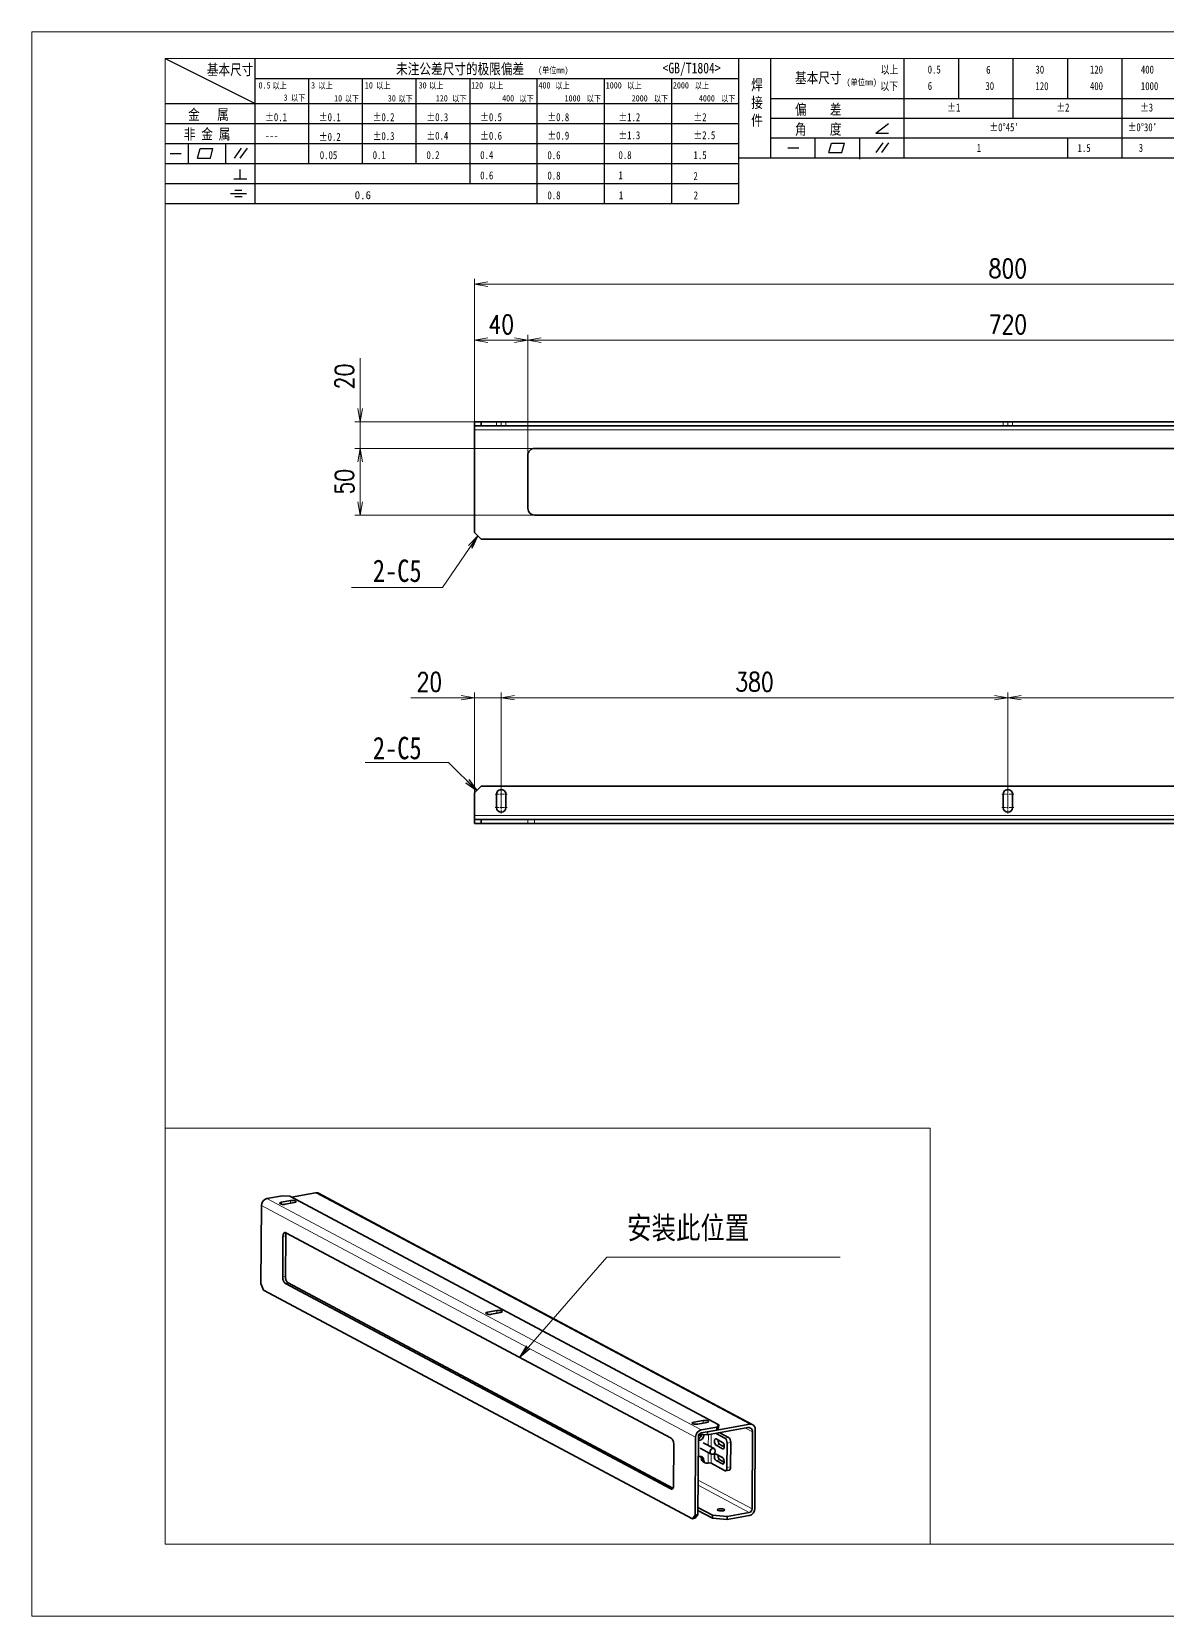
# Model space of a CAD drawing. Header units: millimetres. Extents: x 1333 to 129696, y -57210 to 105899.
# Drawn here: x 55129 to 55981, y 101056 to 102244 of the extents above; entities that cross this region are included whole.
import ezdxf

# ---------------------------------------------------------------- set-up
doc = ezdxf.new("R2010")
doc.units = ezdxf.units.MM
doc.header["$LTSCALE"] = 0.5
doc.linetypes.add('DASHDOT', pattern=[18.5, 12, -3, 0.5, -3])
doc.linetypes.add('DASHED', pattern=[15, 12, -3])
doc.layers.add('图\\M+19E79\\M+195B6\\M+18E9A', color=7, linetype='Continuous')
doc.layers.add('图名', color=7, linetype='Continuous')
doc.layers.add('图框', color=7, linetype='Continuous', lineweight=18)
doc.layers.add('标注线', color=3, linetype='Continuous', lineweight=18)
doc.layers.add('打印', color=7, linetype='Continuous', lineweight=15, plot=False)
doc.layers.add('打印-禁用', color=7, linetype='Continuous', lineweight=15, plot=False)
doc.styles.add('DIM', font='romans.shx', dxfattribs={"width": 0.8, "bigfont": 'bigfont.shx'})
doc.styles.add('国标', font='simfang.ttf', dxfattribs={"width": 0.8})
doc.dimstyles.new('DEH 1-4', dxfattribs={"dimscale": 4, "dimtxt": 3.5, "dimasz": 2.5, "dimexe": 1, "dimexo": 0.625, "dimgap": 1.2, "dimtad": 1, "dimdsep": 46, "dimtxsty": 'DIM', "dimblk": 'OPEN', "dimcen": 0, "dimclrd": 8, "dimclre": 8, "dimclrt": 2, "dimazin": 2, "dimtfac": 0.5, "dimtmove": 0, "dimatfit": 3, "dimldrblk": 'OPEN', "dimfxl": 0, "dimtolj": 2, "dimlwd": 18, "dimlwe": 18, "dimarcsym": 0})

# ---------------------------------------------------------------- blocks, each defined once
blk = doc.blocks.new('GZDEH零件A3图框V01版')
at = {"layer": '图\\M+19E79\\M+195B6\\M+18E9A', "color": 9}
for p, q in [((2882.49, -1554.46), (2899.37, -1562.92)), ((2899.37, -1581.67), (2899.37, -1554.46)), ((2990.09, -1581.67), (2990.09, -1554.46)), ((2996.09, -1573.08), (2996.09, -1554.46)), ((3021.09, -1561.98), (3021.09, -1554.46)), ((3031.31, -1561.98), (3031.31, -1554.46)), ((3041.53, -1561.98), (3041.53, -1554.46)), ((3051.75, -1561.98), (3051.75, -1554.46)), ((3061.98, -1561.98), (3061.98, -1554.46)), ((2899.37, -1558.24), (2990.09, -1558.24)), ((2909.45, -1574.17), (2909.45, -1558.24)), ((2919.53, -1574.17), (2919.53, -1558.24)), ((2929.61, -1574.17), (2929.61, -1558.24)), ((2939.69, -1577.92), (2939.69, -1558.24)), ((2952.29, -1581.67), (2952.29, -1558.24)), ((2964.89, -1581.67), (2964.89, -1558.24)), ((2977.49, -1581.67), (2977.49, -1558.24)), ((2996.09, -1561.98), (3113.09, -1561.98)), ((3021.09, -1573.08), (3021.09, -1561.98)), ((3041.53, -1565.68), (3041.53, -1561.98)), ((3061.98, -1573.08), (3061.98, -1561.98)), ((2882.49, -1562.92), (2990.09, -1562.92)), ((2882.49, -1566.67), (2990.09, -1566.67)), ((2996.09, -1565.68), (3113.09, -1565.68)), ((3015.75, -1568.51), (3018.15, -1566.66)), ((2882.49, -1570.42), (2990.09, -1570.42)), ((2886.92, -1574.12), (2886.92, -1570.42)), ((2893.91, -1574.12), (2893.91, -1570.42)), ((2996.09, -1569.38), (3113.09, -1569.38)), ((3004.42, -1573.08), (3004.42, -1569.38)), ((3006.97, -1572.12), (3007.45, -1570.33)), ((3007.45, -1570.33), (3009.86, -1570.33)), ((3009.39, -1572.12), (3009.86, -1570.33)), ((3012.75, -1573.08), (3012.75, -1569.38)), ((3015.75, -1568.51), (3018.15, -1568.51)), ((3015.81, -1572.12), (3017.15, -1570.26)), ((3016.89, -1572.12), (3018.23, -1570.26)), ((3051.75, -1573.08), (3051.75, -1569.38)), ((2883.43, -1572.27), (2885.49, -1572.27)), ((2888.59, -1573.16), (2889.07, -1571.37)), ((2888.59, -1573.16), (2891, -1573.16)), ((2889.07, -1571.37), (2891.48, -1571.37)), ((2891, -1573.16), (2891.48, -1571.37)), ((2895.52, -1573.16), (2896.85, -1571.3)), ((2896.6, -1573.16), (2897.94, -1571.3)), ((2990.09, -1573.08), (3113.09, -1573.08)), ((2999.26, -1571.23), (3001.32, -1571.23)), ((3006.97, -1572.12), (3009.39, -1572.12)), ((3012.75, -1573.33), (3012.75, -1573.08)), ((2882.49, -1574.17), (2990.09, -1574.17)), ((2895.42, -1577.05), (2897.81, -1577.05)), ((2896.58, -1577.05), (2896.58, -1575.28)), ((2882.49, -1577.92), (2990.09, -1577.92)), ((2894.79, -1579.77), (2897.77, -1579.77)), ((2895.57, -1579.17), (2896.92, -1579.17)), ((2882.49, -1581.67), (2990.09, -1581.67)), ((2895.57, -1580.37), (2896.93, -1580.37))]:
    blk.add_line(p, q, dxfattribs=at)
at = {"layer": '图框', "linetype": 'Continuous'}
for p, q in [((2882.49, -1554.46), (2882.49, -1832.96)), ((3272.49, -1554.46), (2882.49, -1554.46)), ((2882.49, -1832.96), (3272.49, -1832.96))]:
    blk.add_line(p, q, dxfattribs=at)
at = {"layer": '打印-禁用', "linetype": 'Continuous'}
for p, q in [((2857.49, -1549.46), (2857.49, -1846.46)), ((3277.49, -1549.46), (2857.49, -1549.46)), ((2857.49, -1846.46), (3277.49, -1846.46))]:
    blk.add_line(p, q, dxfattribs=at)
at = {"layer": '图\\M+19E79\\M+195B6\\M+18E9A', "color": 9, "style": '国标', "width": 0.8}
for s, height, p in [('基本尺寸', 2, (2890.33, -1557.58)), ('未注公差尺寸的极限偏差', 2, (2925.81, -1557.44)), ('<GB/T1804>', 2, (2975.78, -1557.27)), ('以上', 1.5, (3016.64, -1557.33)), ('0.5', 1.5, (3025.49, -1557.3)), ('6', 1.5, (3036.45, -1557.34)), ('30', 1.5, (3045.69, -1557.31)), ('120', 1.5, (3055.91, -1557.31)), ('400', 1.5, (3065.46, -1557.31)), ('30', 1.2, (2930.04, -1560.11)), ('基本尺寸', 2, (3000.6, -1559.1)), ('以下', 1.5, (3016.58, -1560.43)), ('6', 1.5, (3025.49, -1560.38)), ('30', 1.5, (3036.31, -1560.39)), ('120', 1.5, (3045.69, -1560.41)), ('400', 1.5, (3055.91, -1560.41)), ('1000', 1.5, (3065.46, -1560.41)), ('金   属', 2, (2886.82, -1565.98)), ('±0.1', 1.5, (2901.27, -1566.23)), ('±0.1', 1.5, (2911.35, -1566.23)), ('±0.2', 1.5, (2921.43, -1566.23)), ('±0.3', 1.5, (2931.51, -1566.23)), ('±0.5', 1.5, (2941.59, -1566.23)), ('±0.8', 1.5, (2954.19, -1566.23)), ('±1.2', 1.5, (2967.51, -1566.23)), ('±2', 1.5, (2981.58, -1566.23)), ('偏    差', 2, (3000.6, -1565.04)), ('±1', 1.5, (3029.16, -1564.42)), ('±2', 1.5, (3049.61, -1564.42)), ('±3', 1.5, (3065.3, -1564.42)), ('非 金 属', 2, (2886.02, -1569.65)), ('±0.3', 1.5, (2921.43, -1569.77)), ('±0.4', 1.5, (2931.51, -1569.71)), ('±0.6', 1.5, (2941.59, -1569.71)), ('±0.9', 1.5, (2954.19, -1569.68)), ('±1.3', 1.5, (2967.51, -1569.62)), ('±2.5', 1.5, (2981.58, -1569.61)), ('角    度', 2, (3000.6, -1568.74)), ("±0%%D45'", 1.5, (3037.06, -1568.12)), ("±0%%D30'", 1.5, (3062.98, -1568.12)), ('---', 1.5, (2901.27, -1569.65)), ('±0.2', 1.5, (2911.35, -1569.92)), ('1', 1.5, (3034.69, -1571.98)), ('1.5', 1.5, (3053.59, -1572.01)), ('3', 1.5, (3065.05, -1571.98)), ('0.1', 1.5, (2921.43, -1573.34)), ('0.2', 1.5, (2931.51, -1573.33)), ('0.4', 1.5, (2941.59, -1573.33)), ('0.6', 1.5, (2954.19, -1573.35)), ('0.8', 1.5, (2967.51, -1573.33)), ('1.5', 1.5, (2981.58, -1573.34)), ('0.6', 1.5, (2941.59, -1577.14)), ('0.8', 1.5, (2954.19, -1577.17)), ('1', 1.5, (2967.51, -1577.12)), ('2', 1.5, (2981.58, -1577.26)), ('0.8', 1.5, (2954.19, -1580.87)), ('1', 1.5, (2967.59, -1580.86)), ('2', 1.5, (2981.62, -1580.89))]:
    blk.add_text(s, height=height, dxfattribs=at).set_placement(p)
at = {"layer": '图\\M+19E79\\M+195B6\\M+18E9A', "color": 9, "lineweight": 15, "style": '国标', "width": 0.8}
for s, p in [('(单位mm)', (2952.44, -1557.27)), ('0.5', (2900.03, -1560.11)), ('以上', (2902.64, -1560.16)), ('3', (2909.88, -1560.11)), ('以上', (2911.25, -1560.16)), ('10', (2919.96, -1560.11)), ('以上', (2922.09, -1560.16)), ('以上', (2932.02, -1560.16)), ('120', (2939.88, -1560.11)), ('以上', (2943.21, -1560.16)), ('400', (2952.52, -1560.11)), ('以上', (2955.68, -1560.16)), ('1000', (2965.12, -1560.11)), ('以上', (2969.16, -1560.16)), ('2000', (2977.72, -1560.11)), ('以上', (2981.8, -1560.16)), ('(单位mm)', (3010.27, -1559.51)), ('3', (2904.73, -1562.41)), ('以下', (2906.1, -1562.46)), ('10', (2914.19, -1562.54)), ('以下', (2916.18, -1562.59)), ('30', (2924.27, -1562.54)), ('以下', (2926.26, -1562.59)), ('120', (2933.26, -1562.54)), ('以下', (2936.34, -1562.59)), ('400', (2945.7, -1562.54)), ('以下', (2948.94, -1562.59)), ('1000', (2957.41, -1562.54)), ('以下', (2961.54, -1562.59)), ('2000', (2969.99, -1562.54)), ('以下', (2974.14, -1562.59)), ('4000', (2982.59, -1562.54)), ('以下', (2986.74, -1562.59))]:
    blk.add_text(s, height=1.2, dxfattribs=at).set_placement(p)
at = {"layer": '图\\M+19E79\\M+195B6\\M+18E9A', "color": 9, "lineweight": 13, "style": '国标'}
blk.add_text('0.6', height=1.5, dxfattribs=at).set_placement((2918.05, -1580.85))
at = {"layer": '图\\M+19E79\\M+195B6\\M+18E9A', "color": 9, "style": '国标'}
for s, insert, char_height, width, attachment_point in [('焊\\P接\\P件', (2992.39, -1558.41), 2, 3.1877, 1), ('0.05', (2911.51, -1573.37), 1.5, 5.1982, 7)]:
    blk.add_mtext(s, dxfattribs=dict(at, insert=insert, char_height=char_height, width=width, attachment_point=attachment_point))
blk = doc.blocks.new('DEH A3')
at = {"layer": '图框'}
blk.add_blockref('GZDEH零件A3图框V01版', (-2857.49, 1846.46), dxfattribs=at)
blk = doc.blocks.new('_Open')
at = {"color": 0, "linetype": 'ByBlock', "lineweight": -2}
for p, q in [((-1, 0.17), (0, 0)), ((-1, -0.17), (0, 0)), ((0, 0), (-1, 0))]:
    blk.add_line(p, q, dxfattribs=at)
blk = doc.blocks.new('*D11')
at = {"layer": 'Defpoints', "color": 0, "transparency": 16777216}
for p in [(56261.2, 102054.6), (55461.2, 101907), (56261.2, 101899.1)]:
    blk.add_point(p, dxfattribs=at)
at = {"layer": '标注线', "color": 8, "lineweight": 18, "transparency": 16777216}
for p, q in [((55461.2, 101909.5), (55461.2, 102058.6)), ((55471.2, 102054.6), (56251.2, 102054.6)), ((56261.2, 101901.6), (56261.2, 102058.6))]:
    blk.add_line(p, q, dxfattribs=at)
at = {"layer": '标注线', "color": 8, "lineweight": 18, "transparency": 16777216, "xscale": 10, "yscale": 10, "zscale": 10, "rotation": 180}
blk.add_blockref('_Open', (55461.2, 102054.6), dxfattribs=at)
at = {"layer": '标注线', "color": 8, "lineweight": 18, "transparency": 16777216, "xscale": 10, "yscale": 10, "zscale": 10}
blk.add_blockref('_Open', (56261.2, 102054.6), dxfattribs=at)
at = {"layer": '标注线', "color": 2, "transparency": 16777216, "insert": (55861.2, 102066.4), "char_height": 14, "attachment_point": 5, "style": 'DIM'}
blk.add_mtext('\\A2;800', dxfattribs=at)
blk = doc.blocks.new('*D12')
at = {"layer": 'Defpoints', "color": 0, "transparency": 16777216}
for p in [(55461.2, 102012.7), (55461.2, 101906.5), (55501.2, 101906.5)]:
    blk.add_point(p, dxfattribs=at)
at = {"layer": '标注线', "color": 8, "lineweight": 18, "transparency": 16777216}
for p, q in [((55461.2, 101909), (55461.2, 102016.7)), ((55501.2, 101909), (55501.2, 102016.7)), ((55491.2, 102012.7), (55471.2, 102012.7))]:
    blk.add_line(p, q, dxfattribs=at)
at = {"layer": '标注线', "color": 8, "lineweight": 18, "transparency": 16777216, "xscale": 10, "yscale": 10, "zscale": 10, "rotation": 180}
blk.add_blockref('_Open', (55461.2, 102012.7), dxfattribs=at)
at = {"layer": '标注线', "color": 8, "lineweight": 18, "transparency": 16777216, "xscale": 10, "yscale": 10, "zscale": 10}
blk.add_blockref('_Open', (55501.2, 102012.7), dxfattribs=at)
at = {"layer": '标注线', "color": 2, "transparency": 16777216, "insert": (55481.2, 102024.5), "char_height": 14, "attachment_point": 5, "style": 'DIM'}
blk.add_mtext('\\A2;40', dxfattribs=at)
blk = doc.blocks.new('*D13')
at = {"layer": 'Defpoints', "color": 0, "transparency": 16777216}
for p in [(56221.2, 102012.7), (55501.2, 101906.5), (56221.2, 101906.5)]:
    blk.add_point(p, dxfattribs=at)
at = {"layer": '标注线', "color": 8, "lineweight": 18, "transparency": 16777216}
for p, q in [((55501.2, 101909), (55501.2, 102016.7)), ((56221.2, 101909), (56221.2, 102016.7)), ((55511.2, 102012.7), (56211.2, 102012.7))]:
    blk.add_line(p, q, dxfattribs=at)
at = {"layer": '标注线', "color": 8, "lineweight": 18, "transparency": 16777216, "xscale": 10, "yscale": 10, "zscale": 10, "rotation": 180}
blk.add_blockref('_Open', (55501.2, 102012.7), dxfattribs=at)
at = {"layer": '标注线', "color": 8, "lineweight": 18, "transparency": 16777216, "xscale": 10, "yscale": 10, "zscale": 10}
blk.add_blockref('_Open', (56221.2, 102012.7), dxfattribs=at)
at = {"layer": '标注线', "color": 2, "transparency": 16777216, "insert": (55861.2, 102024.5), "char_height": 14, "attachment_point": 5, "style": 'DIM'}
blk.add_mtext('\\A2;720', dxfattribs=at)
blk = doc.blocks.new('*D14')
at = {"layer": 'Defpoints', "color": 0, "transparency": 16777216}
for p in [(55375.4, 101951.5), (55577.5, 101951.5), (55575.4, 101931.5)]:
    blk.add_point(p, dxfattribs=at)
at = {"layer": '标注线', "color": 8, "lineweight": 18, "transparency": 16777216}
for p, q in [((55375.4, 101961.5), (55375.4, 101999.2)), ((55575, 101951.5), (55371.4, 101951.5)), ((55375.4, 101931.5), (55375.4, 101951.5)), ((55572.9, 101931.5), (55371.4, 101931.5)), ((55375.4, 101921.5), (55375.4, 101911.5))]:
    blk.add_line(p, q, dxfattribs=at)
at = {"layer": '标注线', "color": 8, "lineweight": 18, "transparency": 16777216, "xscale": 10, "yscale": 10, "zscale": 10}
for p, rotation in [((55375.4, 101951.5), 270), ((55375.4, 101931.5), 90)]:
    blk.add_blockref('_Open', p, dxfattribs=dict(at, rotation=rotation))
at = {"layer": '标注线', "color": 2, "transparency": 16777216, "insert": (55363.6, 101985.4), "char_height": 14, "attachment_point": 5, "rotation": 90, "style": 'DIM'}
blk.add_mtext('\\A2;20', dxfattribs=at)
blk = doc.blocks.new('*D15')
at = {"layer": 'Defpoints', "color": 0, "transparency": 16777216}
for p in [(55551.8, 101931.5), (55375.4, 101881.5), (55546.3, 101881.5)]:
    blk.add_point(p, dxfattribs=at)
at = {"layer": '标注线', "color": 8, "lineweight": 18, "transparency": 16777216}
for p, q in [((55549.3, 101931.5), (55371.4, 101931.5)), ((55375.4, 101921.5), (55375.4, 101891.5)), ((55543.8, 101881.5), (55371.4, 101881.5))]:
    blk.add_line(p, q, dxfattribs=at)
at = {"layer": '标注线', "color": 8, "lineweight": 18, "transparency": 16777216, "xscale": 10, "yscale": 10, "zscale": 10}
for p, rotation in [((55375.4, 101931.5), 90), ((55375.4, 101881.5), 270)]:
    blk.add_blockref('_Open', p, dxfattribs=dict(at, rotation=rotation))
at = {"layer": '标注线', "color": 2, "transparency": 16777216, "insert": (55363.6, 101906.5), "char_height": 14, "attachment_point": 5, "rotation": 90, "style": 'DIM'}
blk.add_mtext('\\A2;50', dxfattribs=at)
blk = doc.blocks.new('*D17')
at = {"layer": 'Defpoints', "color": 0, "transparency": 16777216}
for p in [(55461.2, 101744.6), (55461.2, 101662.3), (55481.2, 101662.3)]:
    blk.add_point(p, dxfattribs=at)
at = {"layer": '标注线', "color": 8, "lineweight": 18, "transparency": 16777216}
for p, q in [((55451.2, 101744.6), (55413.5, 101744.6)), ((55461.2, 101664.8), (55461.2, 101748.6)), ((55481.2, 101744.6), (55461.2, 101744.6)), ((55481.2, 101664.8), (55481.2, 101748.6)), ((55491.2, 101744.6), (55501.2, 101744.6))]:
    blk.add_line(p, q, dxfattribs=at)
at = {"layer": '标注线', "color": 8, "lineweight": 18, "transparency": 16777216, "xscale": 10, "yscale": 10, "zscale": 10}
blk.add_blockref('_Open', (55461.2, 101744.6), dxfattribs=at)
at = {"layer": '标注线', "color": 8, "lineweight": 18, "transparency": 16777216, "xscale": 10, "yscale": 10, "zscale": 10, "rotation": 180}
blk.add_blockref('_Open', (55481.2, 101744.6), dxfattribs=at)
at = {"layer": '标注线', "color": 2, "transparency": 16777216, "insert": (55427.4, 101756.4), "char_height": 14, "attachment_point": 5, "style": 'DIM'}
blk.add_mtext('\\A2;20', dxfattribs=at)
blk = doc.blocks.new('*D18')
at = {"layer": 'Defpoints', "color": 0, "transparency": 16777216}
for p in [(55861.2, 101744.6), (55481.2, 101664.8), (55861.2, 101666.8)]:
    blk.add_point(p, dxfattribs=at)
at = {"layer": '标注线', "color": 8, "lineweight": 18, "transparency": 16777216}
for p, q in [((55481.2, 101667.3), (55481.2, 101748.6)), ((55491.2, 101744.6), (55851.2, 101744.6)), ((55861.2, 101669.3), (55861.2, 101748.6))]:
    blk.add_line(p, q, dxfattribs=at)
at = {"layer": '标注线', "color": 8, "lineweight": 18, "transparency": 16777216, "xscale": 10, "yscale": 10, "zscale": 10, "rotation": 180}
blk.add_blockref('_Open', (55481.2, 101744.6), dxfattribs=at)
at = {"layer": '标注线', "color": 8, "lineweight": 18, "transparency": 16777216, "xscale": 10, "yscale": 10, "zscale": 10}
blk.add_blockref('_Open', (55861.2, 101744.6), dxfattribs=at)
at = {"layer": '标注线', "color": 2, "transparency": 16777216, "insert": (55671.2, 101756.4), "char_height": 14, "attachment_point": 5, "style": 'DIM'}
blk.add_mtext('\\A2;380', dxfattribs=at)
blk = doc.blocks.new('*D19')
at = {"layer": 'Defpoints', "color": 0, "transparency": 16777216}
for p in [(56241.2, 101744.6), (55861.2, 101662.3), (56241.2, 101662.3)]:
    blk.add_point(p, dxfattribs=at)
at = {"layer": '标注线', "color": 8, "lineweight": 18, "transparency": 16777216}
for p, q in [((55861.2, 101664.8), (55861.2, 101748.6)), ((55871.2, 101744.6), (56231.2, 101744.6)), ((56241.2, 101664.8), (56241.2, 101748.6))]:
    blk.add_line(p, q, dxfattribs=at)
at = {"layer": '标注线', "color": 8, "lineweight": 18, "transparency": 16777216, "xscale": 10, "yscale": 10, "zscale": 10, "rotation": 180}
blk.add_blockref('_Open', (55861.2, 101744.6), dxfattribs=at)
at = {"layer": '标注线', "color": 8, "lineweight": 18, "transparency": 16777216, "xscale": 10, "yscale": 10, "zscale": 10}
blk.add_blockref('_Open', (56241.2, 101744.6), dxfattribs=at)
at = {"layer": '标注线', "color": 2, "transparency": 16777216, "insert": (56051.2, 101756.4), "char_height": 14, "attachment_point": 5, "style": 'DIM'}
blk.add_mtext('\\A2;380', dxfattribs=at)

msp = doc.modelspace()

# ---------------------------------------------------------------- linework, layer by layer
at = {"color": 7, "lineweight": 35, "ltscale": 0.075}
for p, q in [((55461.229, 101951.493), (55461.229, 101948.493)), ((55461.229, 101948.493), (55461.229, 101945.493)), ((55466.229, 101951.493), (55466.229, 101948.493)), ((55461.229, 101656.253), (55461.229, 101653.253)), ((55461.229, 101653.253), (55461.229, 101650.253)), ((55466.229, 101653.253), (55466.229, 101650.253))]:
    msp.add_line(p, q, dxfattribs=at)
at = {"color": 7, "lineweight": 35, "ltscale": 0.125}
for p, q in [((55466.229, 101951.493), (55461.229, 101951.493)), ((55466.229, 101948.493), (55461.229, 101948.493)), ((55466.229, 101653.253), (55461.229, 101653.253)), ((55466.229, 101650.253), (55461.229, 101650.253))]:
    msp.add_line(p, q, dxfattribs=at)
at = {"color": 7, "lineweight": 13}
for p, q in [((55461.229, 101945.493), (56261.229, 101945.493)), ((55461.229, 101656.253), (56261.229, 101656.253)), ((55396.555, 101344.321), (55342.001, 101373.386)), ((55627.056, 101190.335), (55301.356, 101363.856)), ((55631.217, 101195.633), (55305.518, 101369.154)), ((55667.701, 101199.865), (55396.962, 101344.104)), ((55667.278, 101133.73), (55628.889, 101154.183)), ((55669.358, 101136.379), (55628.912, 101157.927))]:
    msp.add_line(p, q, dxfattribs=at)
at = {"color": 1, "linetype": 'DASHED', "lineweight": 13}
for p, q in [((55461.229, 101945.493), (56261.229, 101945.493)), ((55461.229, 101656.253), (56261.229, 101656.253))]:
    msp.add_line(p, q, dxfattribs=at)
at = {"color": 7, "lineweight": 35}
for p, q in [((55461.229, 101945.493), (55461.229, 101868.493)), ((55466.229, 101951.493), (56256.229, 101951.493)), ((55466.229, 101948.493), (56256.229, 101948.493)), ((55506.229, 101931.493), (56216.229, 101931.493)), ((55501.229, 101926.493), (55501.229, 101886.493)), ((56216.229, 101881.493), (55506.229, 101881.493)), ((55466.229, 101863.493), (56256.229, 101863.493)), ((55466.229, 101678.253), (56256.229, 101678.253)), ((55466.229, 101653.253), (56256.229, 101653.253)), ((55466.229, 101650.253), (56256.229, 101650.253)), ((55323.87, 101370.151), (55342.001, 101373.386)), ((55399.19, 101343.779), (55344.228, 101373.061)), ((55301.356, 101363.856), (55300.983, 101305.323)), ((55644.332, 101199.421), (55322.703, 101370.773)), ((55317.354, 101310.33), (55317.549, 101340.737)), ((55319.421, 101310.699), (55319.615, 101341.105)), ((55608.668, 101189.453), (55319.609, 101343.453)), ((55669.928, 101199.54), (55399.19, 101343.779)), ((55319.366, 101305.444), (55608.425, 101151.445)), ((55321.432, 101305.813), (55610.04, 101152.054)), ((55624.622, 101129.086), (55302.994, 101300.438)), ((55636.008, 101191.932), (55666.308, 101197.339)), ((55636.023, 101194.213), (55667.701, 101199.865)), ((55669.358, 101136.379), (55669.728, 101194.152)), ((55671.424, 101136.748), (55671.803, 101196.041)), ((55610.679, 101184.568), (55610.485, 101154.161)), ((55627.056, 101190.335), (55626.682, 101131.802)), ((55629.122, 101190.704), (55628.748, 101132.171)), ((55650.465, 101167.369), (55650.581, 101185.613)), ((55653.219, 101167.86), (55653.336, 101186.104)), ((55650.736, 101128.501), (55667.263, 101131.45)), ((55650.751, 101130.781), (55667.278, 101133.73))]:
    msp.add_line(p, q, dxfattribs=at)
at = {"color": 1, "linetype": 'DASHED', "lineweight": 13, "ltscale": 0.075}
for p, q in [((55477.729, 101951.493), (55477.729, 101948.493)), ((55484.729, 101951.493), (55484.729, 101948.493)), ((55857.729, 101951.493), (55857.729, 101948.493)), ((55864.729, 101951.493), (55864.729, 101948.493)), ((55501.229, 101650.253), (55501.229, 101653.253)), ((55506.229, 101650.253), (55506.229, 101653.253)), ((55506.229, 101650.253), (55506.229, 101653.253))]:
    msp.add_line(p, q, dxfattribs=at)
at = {"color": 2, "linetype": 'DASHDOT', "lineweight": 13, "ltscale": 0.089999}
for p, q in [((55481.229, 101948.193), (55481.229, 101951.793)), ((55861.229, 101948.193), (55861.229, 101951.793))]:
    msp.add_line(p, q, dxfattribs=at)
at = {"color": 7, "lineweight": 35, "ltscale": 0.176777}
for p, q in [((55466.229, 101863.493), (55461.229, 101868.493)), ((55466.229, 101678.253), (55461.229, 101673.253))]:
    msp.add_line(p, q, dxfattribs=at)
at = {"color": 7, "lineweight": 35, "ltscale": 0.425}
msp.add_line((55461.229, 101673.253), (55461.229, 101656.253), dxfattribs=at)
at = {"color": 2, "linetype": 'DASHDOT', "lineweight": 13, "ltscale": 0.227502}
for p, q in [((55485.779, 101672.253), (55476.679, 101672.253)), ((55865.779, 101672.253), (55856.679, 101672.253)), ((55485.779, 101662.253), (55476.679, 101662.253)), ((55865.779, 101662.253), (55856.679, 101662.253))]:
    msp.add_line(p, q, dxfattribs=at)
at = {"color": 7, "lineweight": 35, "ltscale": 0.25}
for p, q in [((55477.729, 101672.253), (55477.729, 101662.253)), ((55484.729, 101662.253), (55484.729, 101672.253)), ((55857.729, 101672.253), (55857.729, 101662.253)), ((55864.729, 101662.253), (55864.729, 101672.253))]:
    msp.add_line(p, q, dxfattribs=at)
at = {"color": 2, "linetype": 'DASHDOT', "lineweight": 13, "ltscale": 0.2275}
for p, q in [((55481.229, 101676.803), (55481.229, 101667.703)), ((55861.229, 101676.803), (55861.229, 101667.703)), ((55481.229, 101666.803), (55481.229, 101657.703)), ((55861.229, 101666.803), (55861.229, 101657.703))]:
    msp.add_line(p, q, dxfattribs=at)
at = {"color": 7, "lineweight": 35, "ltscale": 0.371598}
for p, q in [((55317.224, 101371.243), (55305.518, 101369.154)), ((55642.909, 101195.442), (55631.203, 101193.353))]:
    msp.add_line(p, q, dxfattribs=at)
at = {"color": 7, "lineweight": 13, "ltscale": 0.046876}
for p, q in [((55316.367, 101366.312), (55316.358, 101364.812)), ((55471.074, 101283.89), (55471.065, 101282.39)), ((55625.782, 101201.468), (55625.772, 101199.968))]:
    msp.add_line(p, q, dxfattribs=at)
at = {"color": 7, "lineweight": 35, "ltscale": 0.218584}
for p, q in [((55316.367, 101366.312), (55323.253, 101367.541)), ((55326.103, 101366.023), (55319.217, 101364.794)), ((55625.782, 101201.468), (55632.668, 101202.696)), ((55635.518, 101201.178), (55628.632, 101199.949))]:
    msp.add_line(p, q, dxfattribs=at)
at = {"color": 7, "lineweight": 35, "ltscale": 0.171845}
msp.add_line((55322.703, 101370.773), (55317.224, 101371.243), dxfattribs=at)
at = {"color": 7, "lineweight": 13, "ltscale": 0.063411}
for p, q in [((55323.253, 101367.541), (55323.24, 101365.512)), ((55477.961, 101285.119), (55477.947, 101283.09)), ((55632.668, 101202.696), (55632.655, 101200.667))]:
    msp.add_line(p, q, dxfattribs=at)
at = {"color": 7, "lineweight": 13, "ltscale": 0.06557}
msp.add_line((55317.549, 101340.737), (55319.615, 101341.105), dxfattribs=at)
at = {"color": 7, "lineweight": 13, "ltscale": 0.014414}
msp.add_line((55396.962, 101344.104), (55396.555, 101344.321), dxfattribs=at)
at = {"color": 7, "lineweight": 35, "ltscale": 0.165095}
msp.add_line((55300.983, 101305.323), (55302.994, 101300.438), dxfattribs=at)
at = {"color": 7, "lineweight": 13, "ltscale": 0.065595}
msp.add_line((55317.354, 101310.33), (55319.421, 101310.699), dxfattribs=at)
at = {"color": 7, "lineweight": 13, "ltscale": 0.065571}
msp.add_line((55319.366, 101305.444), (55321.432, 101305.813), dxfattribs=at)
at = {"color": 7, "lineweight": 35, "ltscale": 0.218608}
for p, q in [((55471.074, 101283.89), (55477.961, 101285.119)), ((55480.811, 101283.601), (55473.924, 101282.372))]:
    msp.add_line(p, q, dxfattribs=at)
at = {"color": 7, "lineweight": 35, "ltscale": 0.371622}
msp.add_line((55642.924, 101197.722), (55631.217, 101195.633), dxfattribs=at)
at = {"color": 7, "lineweight": 35, "ltscale": 0.071266}
for p, q in [((55636.023, 101194.213), (55636.008, 101191.932)), ((55642.924, 101197.722), (55642.909, 101195.442)), ((55639.778, 101129.441), (55639.793, 101131.722))]:
    msp.add_line(p, q, dxfattribs=at)
at = {"color": 7, "lineweight": 35, "ltscale": 0.068948}
msp.add_line((55644.317, 101197.14), (55642.909, 101195.442), dxfattribs=at)
at = {"color": 7, "lineweight": 35, "ltscale": 0.068953}
msp.add_line((55644.332, 101199.421), (55642.924, 101197.722), dxfattribs=at)
at = {"color": 7, "lineweight": 35, "ltscale": 0.071272}
for p, q in [((55644.332, 101199.421), (55644.317, 101197.14)), ((55650.736, 101128.501), (55650.751, 101130.781))]:
    msp.add_line(p, q, dxfattribs=at)
at = {"color": 7, "lineweight": 13, "ltscale": 0.189021}
msp.add_line((55669.728, 101194.152), (55664.39, 101196.996), dxfattribs=at)
at = {"color": 7, "lineweight": 35, "ltscale": 0.054601}
msp.add_line((55629.445, 101191.972), (55630.987, 101191.15), dxfattribs=at)
at = {"color": 7, "lineweight": 35, "ltscale": 0.195589}
msp.add_line((55629.772, 101192.468), (55636.008, 101191.932), dxfattribs=at)
at = {"color": 7, "lineweight": 13, "ltscale": 0.055601}
msp.add_line((55631.569, 101192.313), (55633.14, 101191.477), dxfattribs=at)
at = {"color": 7, "lineweight": 35, "ltscale": 0.288304}
msp.add_line((55632.742, 101185.967), (55640.884, 101181.628), dxfattribs=at)
at = {"color": 7, "lineweight": 13, "ltscale": 0.252727}
msp.add_line((55636.531, 101183.948), (55636.583, 101192.035), dxfattribs=at)
at = {"color": 7, "lineweight": 13, "ltscale": 0.301349}
msp.add_line((55638.716, 101182.784), (55638.778, 101192.426), dxfattribs=at)
at = {"color": 7, "lineweight": 35, "ltscale": 0.235215}
msp.add_line((55648.972, 101189.521), (55642.329, 101193.06), dxfattribs=at)
at = {"color": 7, "lineweight": 13, "ltscale": 0.087419}
for p, q in [((55645.156, 101184.665), (55642.402, 101184.174)), ((55648.972, 101189.521), (55651.726, 101190.013))]:
    msp.add_line(p, q, dxfattribs=at)
at = {"color": 7, "lineweight": 35, "ltscale": 0.172979}
msp.add_line((55642.402, 101184.174), (55647.287, 101181.571), dxfattribs=at)
at = {"color": 7, "lineweight": 35, "ltscale": 0.172998}
msp.add_line((55647.318, 101186.284), (55642.432, 101188.887), dxfattribs=at)
at = {"color": 7, "lineweight": 35, "ltscale": 0.235194}
msp.add_line((55645.084, 101193.552), (55651.726, 101190.013), dxfattribs=at)
at = {"color": 7, "lineweight": 35, "ltscale": 0.119918}
for p, q in [((55645.156, 101184.665), (55648.543, 101182.861)), ((55645.083, 101173.263), (55648.47, 101171.458))]:
    msp.add_line(p, q, dxfattribs=at)
at = {"color": 7, "lineweight": 13, "ltscale": 0.087443}
for p, q in [((55653.336, 101186.104), (55650.581, 101185.613)), ((55645.083, 101173.263), (55642.329, 101172.771)), ((55653.219, 101167.86), (55650.465, 101167.369))]:
    msp.add_line(p, q, dxfattribs=at)
at = {"color": 7, "lineweight": 35, "ltscale": 0.288301}
msp.add_line((55630.561, 101181.871), (55638.703, 101177.533), dxfattribs=at)
at = {"color": 7, "lineweight": 13, "ltscale": 0.057652}
msp.add_line((55631.395, 101174.1), (55633.023, 101173.233), dxfattribs=at)
at = {"color": 7, "lineweight": 35, "ltscale": 0.057652}
msp.add_line((55632.645, 101171.768), (55634.273, 101170.9), dxfattribs=at)
at = {"color": 7, "lineweight": 35, "ltscale": 0.021849}
msp.add_line((55636.447, 101170.806), (55635.758, 101170.684), dxfattribs=at)
at = {"color": 7, "lineweight": 13, "ltscale": 0.246941}
msp.add_line((55636.447, 101170.806), (55636.497, 101178.708), dxfattribs=at)
at = {"color": 7, "lineweight": 13, "ltscale": 0.216435}
msp.add_line((55638.639, 101170.618), (55638.683, 101177.544), dxfattribs=at)
at = {"color": 7, "lineweight": 35, "ltscale": 0.360389}
msp.add_line((55648.817, 101165.196), (55638.639, 101170.618), dxfattribs=at)
at = {"color": 7, "lineweight": 35, "ltscale": 0.173001}
msp.add_line((55642.329, 101172.771), (55647.215, 101170.168), dxfattribs=at)
at = {"color": 7, "lineweight": 35, "ltscale": 0.172977}
msp.add_line((55647.244, 101174.881), (55642.359, 101177.484), dxfattribs=at)
at = {"color": 7, "lineweight": 13, "ltscale": 0.026784}
msp.add_line((55648.058, 101170.319), (55647.215, 101170.168), dxfattribs=at)
at = {"color": 7, "lineweight": 13, "ltscale": 0.026808}
msp.add_line((55648.132, 101181.721), (55647.287, 101181.571), dxfattribs=at)
at = {"color": 7, "lineweight": 35, "ltscale": 0.087443}
msp.add_line((55652.153, 101165.578), (55649.398, 101165.086), dxfattribs=at)
at = {"color": 7, "lineweight": 13, "ltscale": 0.043226}
msp.add_line((55608.425, 101151.445), (55609.786, 101151.688), dxfattribs=at)
at = {"color": 7, "lineweight": 35, "ltscale": 0.389851}
for p, q in [((55628.768, 101135.307), (55639.778, 101129.441)), ((55628.783, 101137.587), (55639.793, 101131.722))]:
    msp.add_line(p, q, dxfattribs=at)
at = {"color": 7, "lineweight": 35, "ltscale": 0.106525}
msp.add_line((55624.622, 101129.086), (55626.682, 101131.802), dxfattribs=at)
at = {"color": 7, "lineweight": 35, "ltscale": 0.065571}
msp.add_line((55626.688, 101129.454), (55624.622, 101129.086), dxfattribs=at)
at = {"color": 7, "lineweight": 35, "ltscale": 0.065594}
msp.add_line((55628.748, 101132.171), (55626.682, 101131.802), dxfattribs=at)
at = {"color": 7, "lineweight": 35, "ltscale": 0.106535}
msp.add_line((55626.688, 101129.454), (55628.748, 101132.171), dxfattribs=at)
at = {"color": 7, "lineweight": 35, "ltscale": 0.34369}
for p, q in [((55650.736, 101128.501), (55639.778, 101129.441)), ((55639.793, 101131.722), (55650.751, 101130.781))]:
    msp.add_line(p, q, dxfattribs=at)
at = {"color": 7, "lineweight": 35}
for centre, radius, start, end in [((55506.229, 101926.493), 5, 90.000003, 180.000005), ((55506.229, 101886.493), 5, 180.000005, 269.999997), ((55481.229, 101672.253), 3.5, 0, 180.000005), ((55861.229, 101672.253), 3.5, 0, 180.000005), ((55481.229, 101662.253), 3.5, 180.000005, 0), ((55861.229, 101662.253), 3.5, 180.000005, 0)]:
    msp.add_arc(centre, radius, start, end, dxfattribs=at)
for centre, major_axis, ratio, start_param, end_param in [((55341.972, 101368.825), (2.257, 4.236), 0.81700998, 0.00008691, 0.5707871), ((55305.488, 101364.593), (2.257, 4.236), 0.81700997, 0.57078709, 2.14158341), ((55317.792, 101365.553), (2.8, -0.018), 0.31154655, 3.1415926, 5.24830445), ((55317.792, 101365.553), (2.8, -0.018), 0.31154655, 2.1067118, 3.1415926), ((55324.678, 101366.782), (2.8, -0.018), 0.31154655, 6.28318525, 8.38989711), ((55324.678, 101366.782), (2.8, -0.018), 0.31154655, 5.24830445, 6.28318525), ((55319.585, 101339.652), (0.702, -3.938), 0.48521486, 3.14148144, 4.34808443), ((55319.585, 101339.652), (0.702, -3.938), 0.48521486, 2.77728811, 3.14148144), ((55321.651, 101340.021), (0.702, -3.938), 0.48521486, 3.68601381, 4.34808443), ((55319.39, 101309.245), (0.702, -3.938), 0.48521486, 4.34808443, 5.91888076), ((55321.456, 101309.614), (0.702, -3.938), 0.48521486, 4.34808443, 5.91888076), ((55472.499, 101283.131), (2.8, -0.018), 0.31154655, 3.1415926, 5.24830445), ((55472.499, 101283.131), (2.8, -0.018), 0.31154655, 2.1067118, 3.1415926), ((55479.386, 101284.36), (2.8, -0.018), 0.31154655, 6.28318525, 8.38989711), ((55479.386, 101284.36), (2.8, -0.018), 0.31154655, 5.24830445, 6.28318525), ((55627.207, 101200.709), (2.8, -0.018), 0.31154655, 3.1415926, 5.24830445), ((55627.207, 101200.709), (2.8, -0.018), 0.31154655, 2.1067118, 3.1415926), ((55631.188, 101191.072), (2.257, 4.236), 0.81700997, 0.57078709, 2.14158341), ((55634.093, 101201.937), (2.8, -0.018), 0.31154655, 6.28318525, 8.38989711), ((55634.093, 101201.937), (2.8, -0.018), 0.31154655, 5.24830445, 6.28318525), ((55666.284, 101193.538), (-1.88, -3.53), 0.81700998, 3.14167956, 3.71237975), ((55667.672, 101195.304), (-2.257, -4.236), 0.81700998, 3.14167956, 3.71237975), ((55666.284, 101193.538), (-1.88, -3.53), 0.81700998, 2.92698159, 3.14167956), ((55666.284, 101193.538), (-1.88, -3.53), 0.81700998, 2.14158342, 2.92698159), ((55667.672, 101195.304), (-2.257, -4.236), 0.81700998, 2.14158342, 3.14167956), ((55608.644, 101185.652), (0.702, -3.938), 0.48521486, 1.20649178, 2.77728811), ((55630.385, 101190.985), (-1.505, -2.824), 0.81700998, 0.09436639, 2.14158343), ((55628.757, 101191.853), (-1.505, -2.824), 0.81700998, 0.70666134, 2.13315424), ((55631.188, 101191.072), (-1.128, -2.118), 0.81700997, 3.71237974, 5.28317607), ((55625.478, 101190.167), (6.4, -0.041), 0.31154655, 0.45211067, 0.53591545), ((55635.894, 101191.968), (1.505, 2.824), 0.81700998, 1.91532005, 2.14158343), ((55639.794, 101179.581), (-1.091, -2.047), 0.81700997, 3.14167956, 6.28327221), ((55642.417, 101186.53), (-0.436, 2.441), 0.48521484, 6.28307409, 9.06047342), ((55642.417, 101186.53), (-0.436, 2.441), 0.48521484, 5.91888077, 6.28307409), ((55645.172, 101187.022), (-0.436, 2.441), 0.48521484, 1.03412944, 2.77728811), ((55647.302, 101183.927), (-0.436, 2.441), 0.48521484, 3.14148144, 5.91888077), ((55648.953, 101186.481), (0.562, -3.15), 0.48521484, 1.20649179, 2.77728811), ((55651.708, 101186.972), (0.562, -3.15), 0.48521484, 1.20649179, 2.77728811), ((55630.269, 101172.741), (-1.505, -2.824), 0.81700998, 3.14167956, 4.18861251), ((55628.64, 101173.609), (-1.505, -2.824), 0.81700998, 2.14158343, 2.78093829), ((55634.149, 101174.592), (1.505, 2.824), 0.81700998, 2.14158343, 3.14167956), ((55630.269, 101172.741), (-1.505, -2.824), 0.81700998, 2.14158343, 3.14167956), ((55635.778, 101173.724), (1.505, 2.824), 0.81700998, 2.14158343, 3.14167956), ((55635.778, 101173.724), (1.505, 2.824), 0.81700998, 3.14167956, 3.71237976), ((55637.261, 101170.373), (1.6, -0.01), 0.31154655, 0.53591545, 2.10671177), ((55639.794, 101179.581), (-1.091, -2.047), 0.81700997, 0.00008685, 2.14158341), ((55639.794, 101179.581), (-1.091, -2.047), 0.81701, 2.14158347, 3.14167956), ((55642.344, 101175.128), (-0.436, 2.441), 0.48521484, 6.28307409, 9.06047342), ((55642.344, 101175.128), (-0.436, 2.441), 0.48521484, 5.91888077, 6.28307409), ((55645.098, 101175.619), (-0.436, 2.441), 0.48521484, 1.20649179, 2.77728811), ((55645.098, 101175.619), (-0.436, 2.441), 0.48521484, 1.03412944, 1.20649179), ((55647.229, 101172.525), (-0.436, 2.441), 0.48521484, 2.77728811, 3.14148144), ((55647.229, 101172.525), (-0.436, 2.441), 0.48521484, 3.14148144, 5.91888077), ((55647.302, 101183.927), (-0.436, 2.441), 0.48521484, 2.77728811, 3.14148144), ((55648.836, 101168.236), (0.562, -3.15), 0.48521484, 5.91888077, 6.28307409), ((55648.836, 101168.236), (0.562, -3.15), 0.48521484, 6.28307409, 7.48967709), ((55651.59, 101168.728), (0.562, -3.15), 0.48521484, 6.28307409, 7.48967709), ((55608.449, 101155.246), (0.702, -3.938), 0.48521486, 5.91888076, 6.28307409), ((55608.449, 101155.246), (0.702, -3.938), 0.48521486, 6.28307409, 7.48967709), ((55646.051, 101135.734), (-2.8, 0.018), 0.31154655, 0.00000003, 3.14159268), ((55646.051, 101135.734), (-2.8, 0.018), 0.31154655, 3.17750811, 6.28318533), ((55646.051, 101135.734), (-2.8, 0.018), 0.31154655, 3.14159268, 3.17750811), ((55667.293, 101136.011), (-2.257, -4.236), 0.81700998, 0.5707871, 2.14158342), ((55667.293, 101136.011), (-1.128, -2.118), 0.81700998, 0.5707871, 2.14158342)]:
    msp.add_ellipse(centre, major_axis=major_axis, ratio=ratio, start_param=start_param, end_param=end_param, dxfattribs=at)
at = {"layer": '打印'}
msp.add_lwpolyline([(55129.101, 102243.911), (56809.101, 102243.911), (56809.101, 101055.911), (55129.101, 101055.911)], close=True, dxfattribs=at)
at = {"layer": '标注线'}
for p, q in [((55802.878, 101421.897), (55229.101, 101421.897)), ((55802.878, 101109.911), (55802.878, 101421.897))]:
    msp.add_line(p, q, dxfattribs=at)

# ---------------------------------------------------------------- block references
at = {"layer": '图框', "xscale": 4, "yscale": 4, "zscale": 4}
msp.add_blockref('DEH A3', (55129.101, 101055.911), dxfattribs=at)

# ---------------------------------------------------------------- texts
at = {"layer": '图名', "color": 3, "style": '国标', "width": 0.8}
for s, p in [('2-C5', (55384.959, 101831.389)), ('2-C5', (55384.959, 101698.467)), ('安装此位置', (55575.685, 101338.79))]:
    msp.add_text(s, height=16.8, dxfattribs=at).set_placement(p)

# ---------------------------------------------------------------- dimensions: what is measured, and where the dimension line sits
at = {"layer": '标注线'}
for base, p1, p2, picture, middle in [((56261.229, 102054.628), (55461.229, 101906.993), (56261.229, 101899.074), '*D11', (55861.229, 102066.428)), ((55461.229, 102012.694), (55501.229, 101906.493), (55461.229, 101906.493), '*D12', (55481.229, 102024.494)), ((56221.229, 102012.694), (55501.229, 101906.493), (56221.229, 101906.493), '*D13', (55861.229, 102024.494)), ((55461.229, 101744.649), (55481.229, 101662.253), (55461.229, 101662.253), '*D17', (55427.362, 101756.449)), ((55861.229, 101744.649), (55481.229, 101664.753), (55861.229, 101666.803), '*D18', (55671.229, 101756.449)), ((56241.229, 101744.649), (55861.229, 101662.253), (56241.229, 101662.253), '*D19', (56051.229, 101756.449))]:
    dim = msp.add_linear_dim(base=base, p1=p1, p2=p2, dimstyle='DEH 1-4', dxfattribs=at)
    dim.commit()
    dim.dimension.update_dxf_attribs({"geometry": picture, "text_midpoint": middle})
for base, p1, p2, picture, middle in [((55375.394, 101951.493), (55575.419, 101931.493), (55577.506, 101951.493), '*D14', (55363.594, 101985.36)), ((55375.394, 101881.493), (55551.83, 101931.493), (55546.263, 101881.493), '*D15', (55363.594, 101906.493))]:
    dim = msp.add_linear_dim(base=base, p1=p1, p2=p2, angle=90, dimstyle='DEH 1-4', dxfattribs=at)
    dim.commit()
    dim.dimension.update_dxf_attribs({"geometry": picture, "text_midpoint": middle})

# ---------------------------------------------------------------- leaders
for points in [[(55463.729, 101865.993), (55437.135, 101827.125), (55368.917, 101827.125)], [(55462.902, 101674.927), (55441.775, 101696.037), (55379.233, 101696.037)], [(55494.916, 101250.056), (55560.524, 101325.187), (55735.417, 101325.187)]]:
    msp.add_leader(points, dimstyle='DEH 1-4', override={"dimgap": 1.2, "dimtad": 0}, dxfattribs=at)

doc.saveas('drawing.dxf')
